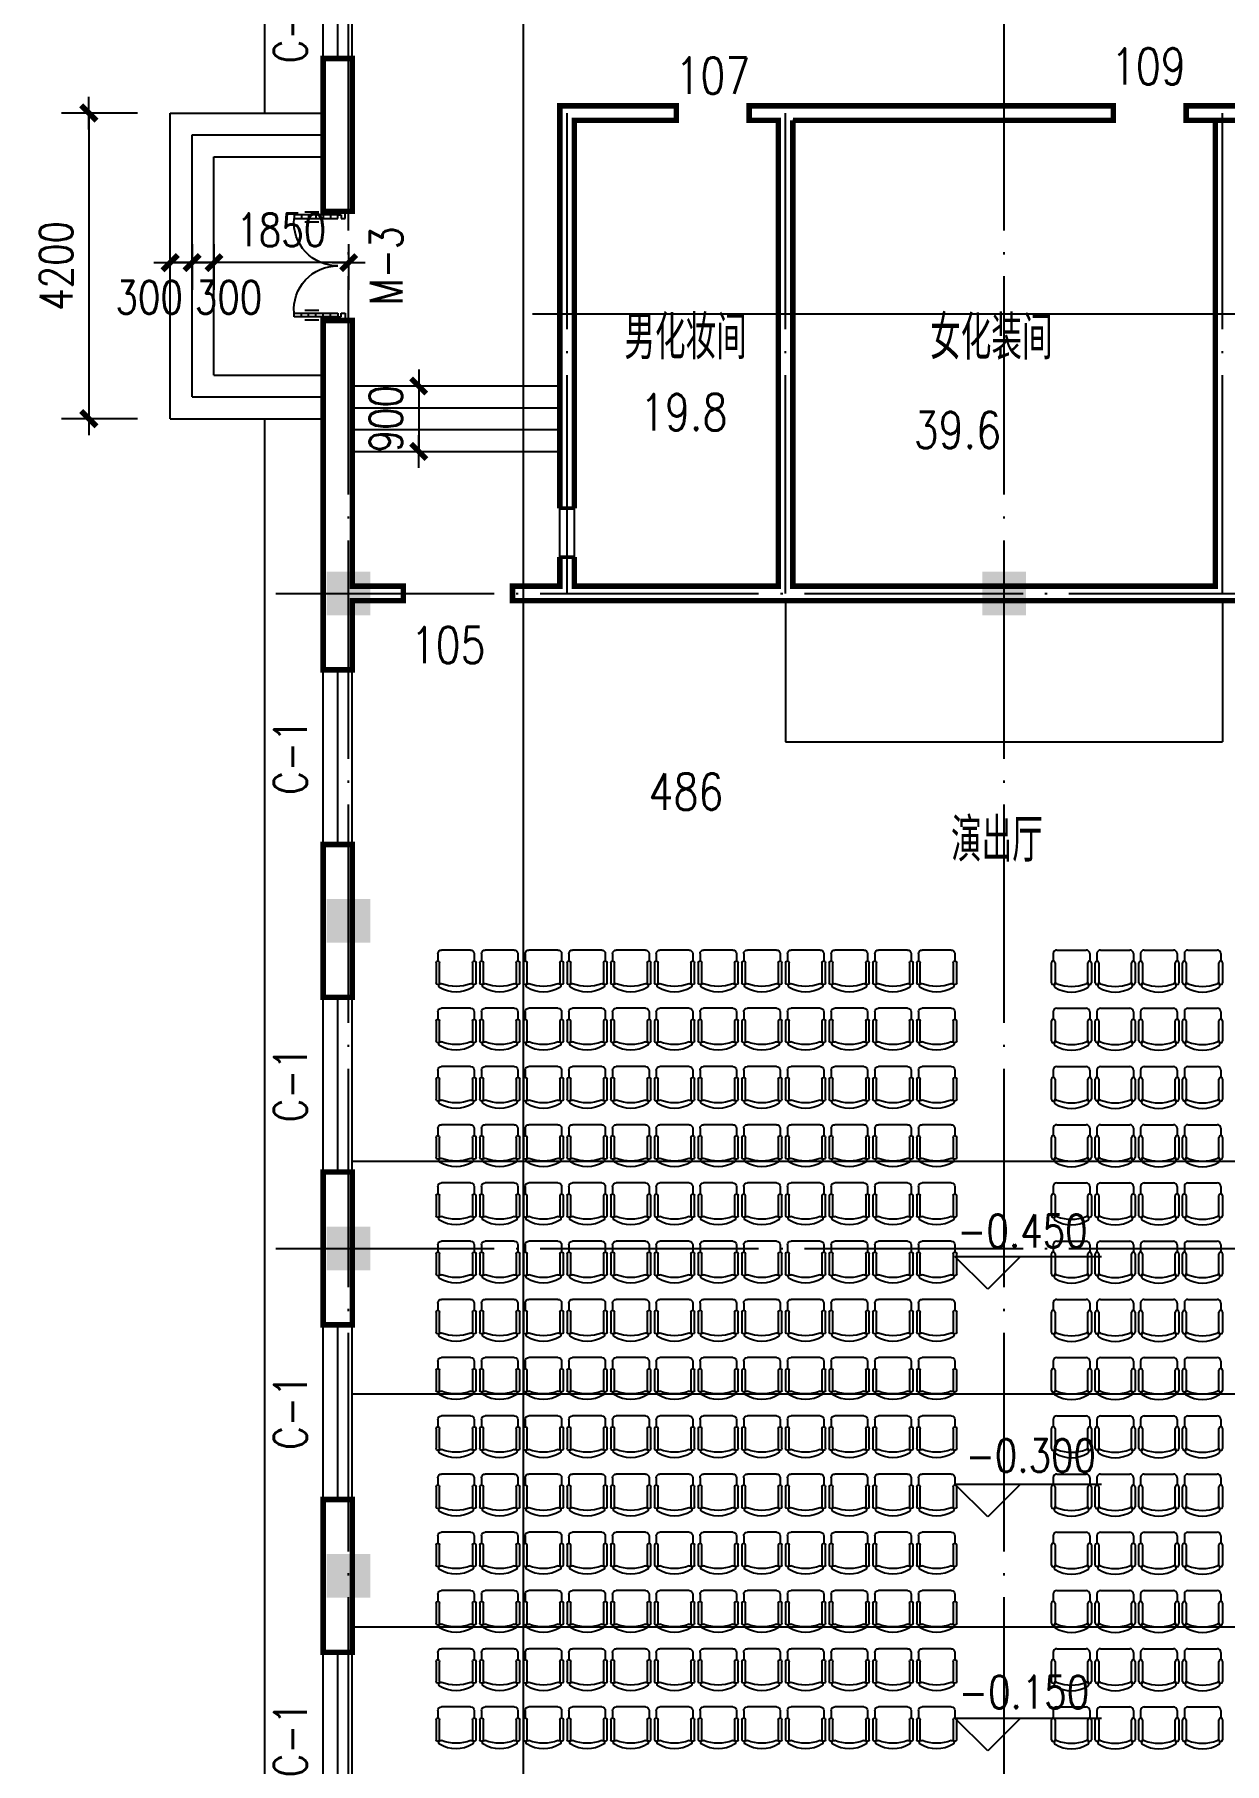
# Model space of a CAD drawing. Extents: x -55219 to 470149, y 494712 to 780039.
# Drawn here: x -42859 to -26522, y 637048 to 660802 of the extents above; entities that cross this region are included whole.
import ezdxf
from ezdxf.enums import TextEntityAlignment as Align

# ---------------------------------------------------------------- set-up
doc = ezdxf.new("R2010")
doc.units = 0
doc.header["$LTSCALE"] = 1500
doc.header["$MEASUREMENT"] = 0
doc.linetypes.add('DOTE', pattern=[2.42, 2, -0.2, 0.02, -0.2])
doc.layers.get('0').update_dxf_attribs({"linetype": 'CONTINUOUS'})
doc.layers.get('DEFPOINTS').update_dxf_attribs({"linetype": 'CONTINUOUS'})
for name, color, linetype in [('COLUMN', 7, 'CONTINUOUS'), ('DOTE', 1, 'DOTE'), ('HA', 141, 'CONTINUOUS'), ('LVTRY', 6, 'CONTINUOUS'), ('PUB_DIM', 3, 'CONTINUOUS'), ('PUB_TEXT', 7, 'CONTINUOUS'), ('PUB_WALL', 255, 'CONTINUOUS'), ('STAIR', 2, 'CONTINUOUS'), ('WALL', 255, 'CONTINUOUS'), ('WINDOW', 2, 'CONTINUOUS'), ('WINDOW_TEXT', 7, 'CONTINUOUS')]:
    doc.layers.add(name, color=color, linetype=linetype)
doc.styles.add('_HZTXT', font='txt.shx', dxfattribs={"width": 0.8, "bigfont": 'hztxt.shx'})
doc.styles.add('_SIMPLEX', font='SIMPLEX.shx', dxfattribs={"width": 0.6})
doc.styles.add('DIM_FONT', font='SIMPLEX.shx', dxfattribs={"width": 0.8})
doc.styles.add('SIMPLEX', font='SIMPLEX.SHX')
doc.dimstyles.new('DIMN150', dxfattribs={"dimscale": 1.5, "dimtxt": 300, "dimasz": 1, "dimexe": 250, "dimexo": 300, "dimgap": 150, "dimtad": 1, "dimdec": 0, "dimzin": 0, "dimdsep": 46, "dimtxsty": 'DIM_FONT', "dimblk": '_DIMX', "dimcen": 0.09, "dimclrt": 7, "dimadec": 0, "dimazin": 0, "dimtfac": 1, "dimtdec": 0, "dimtix": 1, "dimtmove": 2, "dimatfit": 3, "dimldrblk": '_DIMX', "dimfxl": 1, "dimtolj": 1, "dimtzin": 0, "dimarcsym": 0})
doc.dimstyles.new('NORMAL', dxfattribs={"dimscale": 1.5, "dimtxt": 300, "dimasz": 1, "dimexe": 250, "dimexo": 300, "dimgap": 150, "dimtad": 1, "dimdec": 0, "dimzin": 0, "dimdsep": 46, "dimtxsty": 'DIM_FONT', "dimblk": '_DIMX', "dimcen": 0.09, "dimse2": 1, "dimclrt": 7, "dimadec": 0, "dimazin": 0, "dimtfac": 1, "dimtdec": 0, "dimtix": 1, "dimtmove": 2, "dimatfit": 3, "dimldrblk": '_DIMX', "dimfxl": 1, "dimtolj": 1, "dimtzin": 0, "dimarcsym": 0})

# ---------------------------------------------------------------- blocks, each defined once
blk = doc.blocks.new('_FZH')
blk.add_solid([(0.5, 0.5), (0.5, -0.5), (-0.5, 0.5), (-0.5, -0.5)])
blk = doc.blocks.new('_WBLK')
for p, q in [((-0.5, 0.5), (0.5, 0.5)), ((-0.5, 0), (0.5, 0)), ((-0.5, -0.5), (0.5, -0.5))]:
    blk.add_line(p, q)
at = {"layer": 'WINDOW_TEXT', "style": 'SIMPLEX', "flags": 9}
blk.add_attdef('A', text='', height=1, dxfattribs=at).set_placement((0, 1.5), align=Align.MIDDLE)
blk = doc.blocks.new('M_C32CXI')
for p, q in [((-188, 275), (87, 275)), ((212, 250), (112, 250)), ((87, 225), (-188, 225)), ((262, 200), (262, -200)), ((-188, -225), (87, -225)), ((87, -275), (-188, -275)), ((212, -250), (112, -250))]:
    blk.add_line(p, q)
for centre, radius, start, end in [((-227, 210), 28.1, 338.7607, 148.1092), ((-188, 250), 25, 90, 270), ((87, 250), 25, 270, 90), ((212, 200), 50, 0, 90), ((111, 0), 426, 148.1092, 211.8908), ((314, 0), 552, 158.7607, 201.2393), ((-227, -210), 28.1, 211.8908, 21.2393), ((-188, -250), 25, 90, 270), ((87, -250), 25, 270, 90), ((212, -200), 50, 270, 0)]:
    blk.add_arc(centre, radius, start, end)
at = {"width": 0.8, "flags": 9}
for tag in ['XSIZE', 'YSIZE']:
    blk.add_attdef(tag, (0, 0), '', height=0.5, dxfattribs=at)
blk = doc.blocks.new('M_A21OEG')
for p, q in [((-0.467, 0), (-0.467, 0.4)), ((-0.467, 0), (-0.467, 0.4)), ((-0.467, 0.4), (-0.433, 0.4)), ((-0.467, 0), (-0.467, 0.4)), ((-0.467, 0.333), (-0.433, 0.333)), ((-0.433, 0.4), (-0.433, 0)), ((-0.433, 0.4), (-0.433, 0)), ((0.433, 0.4), (0.433, 0)), ((0.467, 0.4), (0.433, 0.4)), ((0.467, 0.333), (0.433, 0.333)), ((0.467, 0), (0.467, 0.4)), ((-0.495, 0.3), (-0.495, 0.172)), ((-0.467, 0.267), (-0.433, 0.267)), ((-0.467, 0.2), (-0.433, 0.2)), ((-0.405, 0.3), (-0.405, 0.172)), ((0.405, 0.3), (0.405, 0.172)), ((0.467, 0.267), (0.433, 0.267)), ((0.467, 0.2), (0.433, 0.2)), ((0.495, 0.3), (0.495, 0.172)), ((-0.5, 0), (-0.467, 0)), ((-0.5, -0.067), (-0.5, 0)), ((-0.5, -0.067), (-0.5, 0)), ((-0.467, 0.133), (-0.433, 0.133)), ((-0.467, 0.067), (-0.433, 0.067)), ((-0.467, 0), (-0.467, -0.033)), ((-0.433, 0), (-0.467, 0)), ((-0.433, 0), (-0.467, 0)), ((-0.467, 0), (-0.467, -0.033)), ((-0.433, 0), (-0.467, 0)), ((0.467, 0.133), (0.433, 0.133)), ((0.467, 0.067), (0.433, 0.067)), ((0.433, 0), (0.467, 0)), ((0.467, 0), (0.467, -0.033)), ((0.5, 0), (0.467, 0)), ((0.5, -0.067), (0.5, 0)), ((-0.433, -0.067), (-0.5, -0.067)), ((-0.467, -0.033), (-0.433, -0.033)), ((-0.433, -0.033), (-0.433, -0.067)), ((0.467, -0.033), (0.433, -0.033)), ((0.433, -0.033), (0.433, -0.067)), ((0.433, -0.067), (0.5, -0.067))]:
    blk.add_line(p, q)
for centre, start, end in [((-0.4, 0.001), 359.8007, 94.7805), ((0.4, 0.001), 85.2195, 180.1993)]:
    blk.add_arc(centre, 0.4, start, end)
blk = doc.blocks.new('A$C10C47CB4')
at = {"layer": 'PUB_DIM'}
for p, q in [((450, 0), (0, 450)), ((0, 450), (900, 450)), ((900, 450), (450, 0)), ((450, 450), (2015, 450))]:
    blk.add_line(p, q, dxfattribs=at)
blk = doc.blocks.new('_DIMX')
blk.add_line((-150, 0), (150, 0))
at = {"const_width": 50}
blk.add_lwpolyline([(-70, -70), (70, 70)], dxfattribs=at)
blk = doc.blocks.new('*D878')
at = {"color": 0, "linetype": 'ByBlock'}
for p, q in [((-38547, 657924), (-38547, 657294)), ((-38549, 657669), (-40396, 657669))]:
    blk.add_line(p, q, dxfattribs=at)
at = {"layer": 'DEFPOINTS', "color": 0, "linetype": 'ByBlock'}
for p in [(-40397, 658374), (-38547, 658374), (-40397, 657669)]:
    blk.add_point(p, dxfattribs=at)
at = {"color": 0, "linetype": 'ByBlock', "xscale": 1.5, "yscale": 1.5, "zscale": 1.5, "rotation": 180}
blk.add_blockref('_DIMX', (-40397, 657669), dxfattribs=at)
at = {"color": 0, "linetype": 'ByBlock', "xscale": 1.5, "yscale": 1.5, "zscale": 1.5}
blk.add_blockref('_DIMX', (-38547, 657669), dxfattribs=at)
at = {"color": 7, "linetype": 'ByBlock', "insert": (-39472, 658119), "char_height": 450, "attachment_point": 5, "style": 'DIM_FONT'}
blk.add_mtext('\\A1;1850', dxfattribs=at)
blk = doc.blocks.new('*D879')
at = {"color": 0, "linetype": 'ByBlock'}
for p, q in [((-40397, 657924), (-40397, 657294)), ((-40699, 657669), (-40700, 657669)), ((-40397, 657669), (-40697, 657669)), ((-40397, 657669), (-40697, 657669)), ((-40396, 657669), (-40394, 657669))]:
    blk.add_line(p, q, dxfattribs=at)
at = {"layer": 'DEFPOINTS', "color": 0, "linetype": 'ByBlock'}
for p in [(-40697, 658374), (-40397, 658374), (-40697, 657669)]:
    blk.add_point(p, dxfattribs=at)
at = {"color": 0, "linetype": 'ByBlock', "xscale": 1.5, "yscale": 1.5, "zscale": 1.5}
blk.add_blockref('_DIMX', (-40697, 657669), dxfattribs=at)
at = {"color": 0, "linetype": 'ByBlock', "xscale": 1.5, "yscale": 1.5, "zscale": 1.5, "rotation": 180}
blk.add_blockref('_DIMX', (-40397, 657669), dxfattribs=at)
at = {"color": 7, "linetype": 'ByBlock', "insert": (-40196, 657192), "char_height": 450, "attachment_point": 5, "style": 'DIM_FONT'}
blk.add_mtext('\\A1;300', dxfattribs=at)
blk = doc.blocks.new('*D880')
at = {"color": 0, "linetype": 'ByBlock'}
for p, q in [((-40697, 657924), (-40697, 657294)), ((-40999, 657669), (-41000, 657669)), ((-40697, 657669), (-40997, 657669)), ((-40697, 657669), (-40997, 657669)), ((-40696, 657669), (-40694, 657669))]:
    blk.add_line(p, q, dxfattribs=at)
at = {"layer": 'DEFPOINTS', "color": 0, "linetype": 'ByBlock'}
for p in [(-40997, 658374), (-40697, 658374), (-40997, 657669)]:
    blk.add_point(p, dxfattribs=at)
at = {"color": 0, "linetype": 'ByBlock', "xscale": 1.5, "yscale": 1.5, "zscale": 1.5}
blk.add_blockref('_DIMX', (-40997, 657669), dxfattribs=at)
at = {"color": 0, "linetype": 'ByBlock', "xscale": 1.5, "yscale": 1.5, "zscale": 1.5, "rotation": 180}
blk.add_blockref('_DIMX', (-40697, 657669), dxfattribs=at)
at = {"color": 7, "linetype": 'ByBlock', "insert": (-41286, 657192), "char_height": 450, "attachment_point": 5, "style": 'DIM_FONT'}
blk.add_mtext('\\A1;300', dxfattribs=at)
blk = doc.blocks.new('*D881')
at = {"color": 0, "linetype": 'ByBlock'}
for p, q in [((-41447, 659724), (-42489, 659724)), ((-42114, 659722), (-42114, 655525)), ((-41447, 655524), (-42489, 655524))]:
    blk.add_line(p, q, dxfattribs=at)
at = {"layer": 'DEFPOINTS', "color": 0, "linetype": 'ByBlock'}
for p in [(-40997, 659724), (-42114, 655524), (-40997, 655524)]:
    blk.add_point(p, dxfattribs=at)
at = {"color": 0, "linetype": 'ByBlock', "xscale": 1.5, "yscale": 1.5, "zscale": 1.5}
for p, rotation in [((-42114, 659724), 90), ((-42114, 655524), 270)]:
    blk.add_blockref('_DIMX', p, dxfattribs=dict(at, rotation=rotation))
at = {"color": 7, "linetype": 'ByBlock', "insert": (-42564, 657624), "char_height": 450, "attachment_point": 5, "rotation": 90, "style": 'DIM_FONT'}
blk.add_mtext('\\A1;4200', dxfattribs=at)
blk = doc.blocks.new('*D1345')
at = {"color": 0, "linetype": 'ByBlock'}
for p, q in [((-38047, 655974), (-37210, 655974)), ((-37585, 655975), (-37585, 655977)), ((-37585, 655974), (-37585, 655074)), ((-37585, 655072), (-37585, 655071))]:
    blk.add_line(p, q, dxfattribs=at)
at = {"layer": 'DEFPOINTS', "color": 0, "linetype": 'ByBlock'}
for p in [(-38497, 655974), (-38497, 655074), (-37585, 655074)]:
    blk.add_point(p, dxfattribs=at)
at = {"color": 0, "linetype": 'ByBlock', "xscale": 1.5, "yscale": 1.5, "zscale": 1.5}
for p, rotation in [((-37585, 655974), 270), ((-37585, 655074), 90)]:
    blk.add_blockref('_DIMX', p, dxfattribs=dict(at, rotation=rotation))
at = {"color": 7, "linetype": 'ByBlock', "insert": (-38035, 655524), "char_height": 450, "attachment_point": 5, "rotation": 90, "style": 'DIM_FONT'}
blk.add_mtext('\\A1;900', dxfattribs=at)

msp = doc.modelspace()

# ---------------------------------------------------------------- linework, layer by layer
at = {"layer": 'DOTE'}
for p, q in [((-38547.2, 603662), (-38547.2, 673898.7)), ((-29547.2, 603662), (-29547.2, 673898.7)), ((-35547.2, 653124), (-35547.2, 659724)), ((-32547.2, 653124), (-32547.2, 659724)), ((-26547.2, 653124), (-26547.2, 659724)), ((-39547.2, 653124), (35005.6, 653124)), ((-39547.2, 644124), (35005.6, 644124))]:
    msp.add_line(p, q, dxfattribs=at)
at = {"layer": 'LVTRY'}
for p, q in [((-39697.2, 659724), (-39697.2, 672273.5)), ((-36147.2, 620124), (-36147.2, 670024)), ((-36023.2, 656963.5), (35715.3, 656963.5)), ((-38497.2, 655974), (-35647.2, 655974)), ((-38497.2, 655674), (-35647.2, 655674)), ((-39697.2, 613574), (-39697.2, 655524)), ((-38497.2, 655374), (-35647.2, 655374)), ((-38497.2, 655074), (-35647.2, 655074))]:
    msp.add_line(p, q, dxfattribs=at)
at = {"layer": 'LVTRY', "const_width": 50}
for points in [[(-35447.2, 654294), (-35647.2, 654294)], [(-35647.2, 653624), (-35447.2, 653624)]]:
    msp.add_lwpolyline(points, dxfattribs=at)
at = {"layer": 'PUB_WALL', "const_width": 75}
for points in [[(-38497.2, 660474), (-38497.2, 658374), (-38897.2, 658374), (-38897.2, 660474), (-38497.2, 660474)], [(-34047.2, 659824), (-35647.2, 659824)], [(-35647.2, 654294), (-35647.2, 659824), (-34047.2, 659824), (-34047.2, 659624), (-35447.2, 659624), (-35447.2, 654294)], [(-32447.2, 659624), (-28047.2, 659624), (-28047.2, 659824), (-33047.2, 659824), (-33047.2, 659624), (-32647.2, 659624), (-32647.2, 653224), (-35447.2, 653224)], [(-34047.2, 659624), (-35447.2, 659624)], [(-32647.2, 659624), (-33047.2, 659624)], [(-26647.2, 659624), (-26647.2, 653224), (-32447.2, 653224), (-32447.2, 659624)], [(-26647.2, 659624), (-27047.2, 659624)], [(-38497.2, 653024), (-37797.2, 653024), (-37797.2, 653224), (-38497.2, 653224), (-38497.2, 656874), (-38897.2, 656874), (-38897.2, 652074), (-38497.2, 652074), (-38497.2, 653024), (-38239.5, 653024)], [(-25247.2, 626224), (-20647.2, 626224), (-20647.2, 653024), (-36297.2, 653024), (-36297.2, 653224), (-35647.2, 653224), (-35647.2, 653624)], [(-35447.2, 653624), (-35447.2, 653224), (-32647.2, 653224)], [(-38497.2, 653224), (-38239.5, 653224)]]:
    msp.add_lwpolyline(points, dxfattribs=at)
for points in [[(-26047.2, 659624), (-26047.2, 659824), (-27047.2, 659824), (-27047.2, 659624), (-26647.2, 659624)], [(-38897.2, 647574), (-38497.2, 647574), (-38497.2, 649674), (-38897.2, 649674)], [(-38497.2, 643074), (-38497.2, 645174), (-38897.2, 645174), (-38897.2, 643074)], [(-38497.2, 640674), (-38497.2, 638574), (-38897.2, 638574), (-38897.2, 640674)]]:
    msp.add_lwpolyline(points, close=True, dxfattribs=at)
at = {"layer": 'STAIR'}
for p, q in [((-32547.2, 653024), (-32547.2, 651082.8)), ((-26547.2, 653024), (-26547.2, 651082.8)), ((-32547.2, 651082.8), (-26547.2, 651082.8)), ((-38497.2, 645324), (-20647.2, 645324)), ((-38497.2, 642124), (-20647.2, 642124)), ((-38497.2, 638924), (-20647.2, 638924))]:
    msp.add_line(p, q, dxfattribs=at)
at = {"layer": 'WALL'}
for p, q in [((-38897.2, 660474), (-38497.2, 660474)), ((-38897.2, 658374), (-38897.2, 660474)), ((-38497.2, 658374), (-38497.2, 660474)), ((-34047.2, 659824), (-35647.2, 659824)), ((-35647.2, 653224), (-35647.2, 659824)), ((-34047.2, 659824), (-35647.2, 659824)), ((-34047.2, 659624), (-34047.2, 659824)), ((-28047.2, 659824), (-33047.2, 659824)), ((-33047.2, 659624), (-33047.2, 659824)), ((-28047.2, 659624), (-28047.2, 659824)), ((-26047.2, 659824), (-27047.2, 659824)), ((-26047.2, 659824), (-27047.2, 659824)), ((-27047.2, 659624), (-27047.2, 659824)), ((-34047.2, 659624), (-35447.2, 659624)), ((-35447.2, 653224), (-35447.2, 659624)), ((-34047.2, 659624), (-35447.2, 659624)), ((-32647.2, 659624), (-33047.2, 659624)), ((-32647.2, 659624), (-33047.2, 659624)), ((-32647.2, 653224), (-32647.2, 659624)), ((-28047.2, 659624), (-32447.2, 659624)), ((-32447.2, 653224), (-32447.2, 659624)), ((-26647.2, 659624), (-27047.2, 659624)), ((-26647.2, 659624), (-27047.2, 659624)), ((-26647.2, 653224), (-26647.2, 659624)), ((-38497.2, 658374), (-38897.2, 658374)), ((-38497.2, 656874), (-38897.2, 656874)), ((-38897.2, 652074), (-38897.2, 656874)), ((-38497.2, 653224), (-38497.2, 656874)), ((-37797.2, 653224), (-38497.2, 653224)), ((-38497.2, 653224), (-38239.5, 653224)), ((-37797.2, 653024), (-38497.2, 653024)), ((-38497.2, 653024), (-38239.5, 653024)), ((-38497.2, 652074), (-38497.2, 653024)), ((-37797.2, 653224), (-37797.2, 653024)), ((-35647.2, 653224), (-36297.2, 653224)), ((-36297.2, 653224), (-36297.2, 653024)), ((-36297.2, 653024), (-20647.2, 653024)), ((-32647.2, 653224), (-35447.2, 653224)), ((-35447.2, 653224), (-32647.2, 653224)), ((-26647.2, 653224), (-32447.2, 653224)), ((-38497.2, 652074), (-38897.2, 652074)), ((-38897.2, 647574), (-38897.2, 649674)), ((-38497.2, 649674), (-38897.2, 649674)), ((-38497.2, 647574), (-38497.2, 649674)), ((-38497.2, 647574), (-38897.2, 647574)), ((-38497.2, 645174), (-38897.2, 645174)), ((-38897.2, 643074), (-38897.2, 645174)), ((-38497.2, 643074), (-38497.2, 645174)), ((-38497.2, 643074), (-38897.2, 643074)), ((-38897.2, 638574), (-38897.2, 640674)), ((-38497.2, 640674), (-38897.2, 640674)), ((-38497.2, 638574), (-38497.2, 640674)), ((-38497.2, 638574), (-38897.2, 638574))]:
    msp.add_line(p, q, dxfattribs=at)
at = {"layer": 'WINDOW'}
for p, q in [((-40997.4, 655524), (-40997.4, 659724)), ((-40997.4, 659724), (-38897.2, 659724)), ((-40697.4, 655824), (-40697.4, 659424)), ((-40697.4, 659424), (-38897.2, 659424)), ((-40397.4, 656124), (-40397.4, 659124)), ((-40397.4, 659124), (-38897.2, 659124)), ((-40397.4, 656124), (-38897.2, 656124)), ((-40697.4, 655824), (-38897.2, 655824)), ((-40997.4, 655524), (-38897.2, 655524))]:
    msp.add_line(p, q, dxfattribs=at)

# ---------------------------------------------------------------- block references
at = {"layer": 'COLUMN', "xscale": 600, "yscale": 600, "zscale": 600}
for p in [(-38547.2, 653124), (-29547.2, 653124), (-38547.2, 648624), (-38547.2, 644124), (-38547.2, 639624)]:
    msp.add_blockref('_FZH', p, dxfattribs=at)
at = {"layer": 'HA', "extrusion": (0, 0, -1), "zscale": -1, "rotation": 90.00000000000006}
for p in [(37072.5, 647962.1), (36472.5, 647962.1), (35872.5, 647962.1), (35272.5, 647962.1), (34672.5, 647962.1), (34072.5, 647962.1), (33472.5, 647962.1), (32872.5, 647962.1), (32272.5, 647962.1), (31672.5, 647962.1), (31072.5, 647962.1), (30472.5, 647962.1), (37072.5, 647162.1), (36472.5, 647162.1), (35872.5, 647162.1), (35272.5, 647162.1), (34672.5, 647162.1), (34072.5, 647162.1), (33472.5, 647162.1), (32872.5, 647162.1), (32272.5, 647162.1), (31672.5, 647162.1), (31072.5, 647162.1), (30472.5, 647162.1), (37072.5, 646362.1), (36472.5, 646362.1), (35872.5, 646362.1), (35272.5, 646362.1), (34672.5, 646362.1), (34072.5, 646362.1), (33472.5, 646362.1), (32872.5, 646362.1), (32272.5, 646362.1), (31672.5, 646362.1), (31072.5, 646362.1), (30472.5, 646362.1), (37072.5, 645562.1), (36472.5, 645562.1), (35872.5, 645562.1), (35272.5, 645562.1), (34672.5, 645562.1), (34072.5, 645562.1), (33472.5, 645562.1), (32872.5, 645562.1), (32272.5, 645562.1), (31672.5, 645562.1), (31072.5, 645562.1), (30472.5, 645562.1), (37072.5, 644762.1), (36472.5, 644762.1), (35872.5, 644762.1), (35272.5, 644762.1), (34672.5, 644762.1), (34072.5, 644762.1), (33472.5, 644762.1), (32872.5, 644762.1), (32272.5, 644762.1), (31672.5, 644762.1), (31072.5, 644762.1), (30472.5, 644762.1), (37072.5, 643962.1), (36472.5, 643962.1), (35872.5, 643962.1), (35272.5, 643962.1), (34672.5, 643962.1), (34072.5, 643962.1), (33472.5, 643962.1), (32872.5, 643962.1), (32272.5, 643962.1), (31672.5, 643962.1), (31072.5, 643962.1), (30472.5, 643962.1), (37072.5, 643162.1), (36472.5, 643162.1), (35872.5, 643162.1), (35272.5, 643162.1), (34672.5, 643162.1), (34072.5, 643162.1), (33472.5, 643162.1), (32872.5, 643162.1), (32272.5, 643162.1), (31672.5, 643162.1), (31072.5, 643162.1), (30472.5, 643162.1), (37072.5, 642362.1), (36472.5, 642362.1), (35872.5, 642362.1), (35272.5, 642362.1), (34672.5, 642362.1), (34072.5, 642362.1), (33472.5, 642362.1), (32872.5, 642362.1), (32272.5, 642362.1), (31672.5, 642362.1), (31072.5, 642362.1), (30472.5, 642362.1), (37072.5, 641562.1), (36472.5, 641562.1), (35872.5, 641562.1), (35272.5, 641562.1), (34672.5, 641562.1), (34072.5, 641562.1), (33472.5, 641562.1), (32872.5, 641562.1), (32272.5, 641562.1), (31672.5, 641562.1), (31072.5, 641562.1), (30472.5, 641562.1), (37072.5, 640762.1), (36472.5, 640762.1), (35872.5, 640762.1), (35272.5, 640762.1), (34672.5, 640762.1), (34072.5, 640762.1), (33472.5, 640762.1), (32872.5, 640762.1), (32272.5, 640762.1), (31672.5, 640762.1), (31072.5, 640762.1), (30472.5, 640762.1), (37072.5, 639962.1), (36472.5, 639962.1), (35872.5, 639962.1), (35272.5, 639962.1), (34672.5, 639962.1), (34072.5, 639962.1), (33472.5, 639962.1), (32872.5, 639962.1), (32272.5, 639962.1), (31672.5, 639962.1), (31072.5, 639962.1), (30472.5, 639962.1), (37072.5, 639162.1), (36472.5, 639162.1), (35872.5, 639162.1), (35272.5, 639162.1), (34672.5, 639162.1), (34072.5, 639162.1), (33472.5, 639162.1), (32872.5, 639162.1), (32272.5, 639162.1), (31672.5, 639162.1), (31072.5, 639162.1), (30472.5, 639162.1), (37072.5, 638362.1), (36472.5, 638362.1), (35872.5, 638362.1), (35272.5, 638362.1), (34672.5, 638362.1), (34072.5, 638362.1), (33472.5, 638362.1), (32872.5, 638362.1), (32272.5, 638362.1), (31672.5, 638362.1), (31072.5, 638362.1), (30472.5, 638362.1), (37072.5, 637562.1), (36472.5, 637562.1), (35872.5, 637562.1), (35272.5, 637562.1), (34672.5, 637562.1), (34072.5, 637562.1), (33472.5, 637562.1), (32872.5, 637562.1), (32272.5, 637562.1), (31672.5, 637562.1), (31072.5, 637562.1), (30472.5, 637562.1)]:
    msp.add_blockref('M_C32CXI', p, dxfattribs=at)
at = {"layer": 'HA', "extrusion": (0, 0, -1), "xscale": -1, "zscale": -1, "rotation": 270}
for p in [(28621.9, 647962.1), (28021.9, 647962.1), (27421.9, 647962.1), (26821.9, 647962.1), (28621.9, 647162.1), (28021.9, 647162.1), (27421.9, 647162.1), (26821.9, 647162.1), (28621.9, 646362.1), (28021.9, 646362.1), (27421.9, 646362.1), (26821.9, 646362.1), (28621.9, 645562.1), (28021.9, 645562.1), (27421.9, 645562.1), (26821.9, 645562.1), (28621.9, 644762.1), (28021.9, 644762.1), (27421.9, 644762.1), (26821.9, 644762.1), (28621.9, 643962.1), (28021.9, 643962.1), (27421.9, 643962.1), (26821.9, 643962.1), (28621.9, 643162.1), (28021.9, 643162.1), (27421.9, 643162.1), (26821.9, 643162.1), (28621.9, 642362.1), (28021.9, 642362.1), (27421.9, 642362.1), (26821.9, 642362.1), (28621.9, 641562.1), (28021.9, 641562.1), (27421.9, 641562.1), (26821.9, 641562.1), (28621.9, 640762.1), (28021.9, 640762.1), (27421.9, 640762.1), (26821.9, 640762.1), (28621.9, 639962.1), (28021.9, 639962.1), (27421.9, 639962.1), (26821.9, 639962.1), (28621.9, 639162.1), (28021.9, 639162.1), (27421.9, 639162.1), (26821.9, 639162.1), (28621.9, 638362.1), (28021.9, 638362.1), (27421.9, 638362.1), (26821.9, 638362.1), (28621.9, 637562.1), (28021.9, 637562.1), (27421.9, 637562.1), (26821.9, 637562.1)]:
    msp.add_blockref('M_C32CXI', p, dxfattribs=at)
at = {"layer": 'LVTRY'}
for p in [(-30222.5, 643564.8), (-30222.5, 640435.8), (-30222.5, 637220.1)]:
    msp.add_blockref('A$C10C47CB4', p, dxfattribs=at)
at = {"layer": 'WINDOW'}
ref = msp.add_blockref('_WBLK', (-38697.2, 660924), dxfattribs=dict(at, xscale=900, yscale=400.0000000000036, zscale=900, rotation=89.99999999999999))
ref.add_attrib('A', 'C-5', dxfattribs={"layer": 'WINDOW_TEXT', "height": 450, "rotation": 90, "style": '_SIMPLEX', "width": 0.8, "flags": 8}).set_placement((-39347.2, 660924), align=Align.MIDDLE)
ref = msp.add_blockref('M_A21OEG', (-38697.2, 657624), dxfattribs=dict(at, xscale=1500, yscale=-1500, zscale=1500, rotation=270))
ref.add_attrib('A', 'M-3', dxfattribs={"layer": 'WINDOW_TEXT', "height": 450, "rotation": 90, "style": '_SIMPLEX', "width": 0.8, "flags": 8}).set_placement((-38030.4, 657624), align=Align.MIDDLE)
ref = msp.add_blockref('_WBLK', (-38697.2, 650874), dxfattribs=dict(at, xscale=2400, yscale=399.9999999999964, zscale=2400, rotation=89.99999999999999))
ref.add_attrib('A', 'C-1', dxfattribs={"layer": 'WINDOW_TEXT', "height": 450, "rotation": 90, "style": '_SIMPLEX', "width": 0.8, "flags": 8}).set_placement((-39347.2, 650874), align=Align.MIDDLE)
ref = msp.add_blockref('_WBLK', (-38697.2, 646374), dxfattribs=dict(at, xscale=2400, yscale=400, zscale=2400, rotation=89.99999999999999))
ref.add_attrib('A', 'C-1', dxfattribs={"layer": 'WINDOW_TEXT', "height": 450, "rotation": 90, "style": '_SIMPLEX', "width": 0.8, "flags": 8}).set_placement((-39347.2, 646374), align=Align.MIDDLE)
ref = msp.add_blockref('_WBLK', (-38697.2, 641874), dxfattribs=dict(at, xscale=2400, yscale=399.9999999999964, zscale=2400, rotation=89.99999999999999))
ref.add_attrib('A', 'C-1', dxfattribs={"layer": 'WINDOW_TEXT', "height": 450, "rotation": 90, "style": '_SIMPLEX', "width": 0.8, "flags": 8}).set_placement((-39347.2, 641874), align=Align.MIDDLE)
ref = msp.add_blockref('_WBLK', (-38697.2, 637374), dxfattribs=dict(at, xscale=2400, yscale=400, zscale=2400, rotation=89.99999999999999))
ref.add_attrib('A', 'C-1', dxfattribs={"layer": 'WINDOW_TEXT', "height": 450, "rotation": 90, "style": '_SIMPLEX', "width": 0.8, "flags": 8}).set_placement((-39347.2, 637374), align=Align.MIDDLE)

# ---------------------------------------------------------------- texts
at = {"layer": 'LVTRY', "color": 0, "char_height": 500, "attachment_point": 1, "style": 'DIM_FONT'}
for s, insert, width in [('{\\C1;109}', (-28079.9, 660615.1), 1277.886), ('{\\C1;107}', (-34059.8, 660488.6), 1277.886), ('19.8', (-34546.2, 655864.3), 1266.245), ('39.6', (-30788.3, 655619.5), 1797.251), ('{\\C1;105}', (-37695.3, 652664.5), 1277.886), ('486', (-34430, 650649.8), 2491.642)]:
    msp.add_mtext(s, dxfattribs=dict(at, insert=insert, width=width))
at = {"layer": 'PUB_DIM', "style": 'DIM_FONT', "width": 0.8}
for s, p in [('-0.450', (-29295.5, 644363.8)), ('-0.300', (-29179.9, 641278.3)), ('-0.150', (-29273.6, 638028.5))]:
    msp.add_text(s, height=450, dxfattribs=at).set_placement(p, align=Align.MIDDLE)
at = {"layer": 'PUB_TEXT', "style": '_HZTXT', "width": 0.7}
for s, p in [('男化妆间', (-34760.3, 656341.7)), ('女化装间', (-30561.5, 656337.7)), ('演出厅', (-30275.5, 649435.9))]:
    msp.add_text(s, height=600, dxfattribs=at).set_placement(p)

# ---------------------------------------------------------------- dimensions: what is measured, and where the dimension line sits
at = {"layer": 'LVTRY'}
for base, p1, p2, picture, middle in [((-40997.4, 657669.5), (-40697.4, 658374), (-40997.4, 658374), '*D880', (-41285.8, 657192.5)), ((-40697.4, 657669.5), (-40397.4, 658374), (-40697.4, 658374), '*D879', (-40196.2, 657192.5))]:
    dim = msp.add_linear_dim(base=base, p1=p1, p2=p2, dimstyle='NORMAL', dxfattribs=at)
    dim.commit()
    dim.dimension.update_dxf_attribs({"geometry": picture, "text_midpoint": middle, "dimtype": 160})
dim = msp.add_linear_dim(base=(-40397.4, 657669.5), p1=(-38547.2, 658374), p2=(-40397.4, 658374), dimstyle='NORMAL', dxfattribs=at)
dim.commit()
dim.dimension.update_dxf_attribs({"geometry": '*D878', "text_midpoint": (-39472.3, 658119.5)})
dim = msp.add_linear_dim(base=(-37584.5, 655074), p1=(-38497.2, 655974), p2=(-38497.2, 655074), angle=90, dimstyle='NORMAL', dxfattribs=at)
dim.commit()
dim.dimension.update_dxf_attribs({"geometry": '*D1345', "text_midpoint": (-38034.5, 655524)})
at = {"layer": 'PUB_DIM'}
dim = msp.add_linear_dim(base=(-42114.1, 655524), p1=(-40997.4, 659724), p2=(-40997.4, 655524), angle=90, dimstyle='DIMN150', dxfattribs=at)
dim.commit()
dim.dimension.update_dxf_attribs({"geometry": '*D881', "text_midpoint": (-42564.1, 657624)})

doc.saveas('drawing.dxf')
